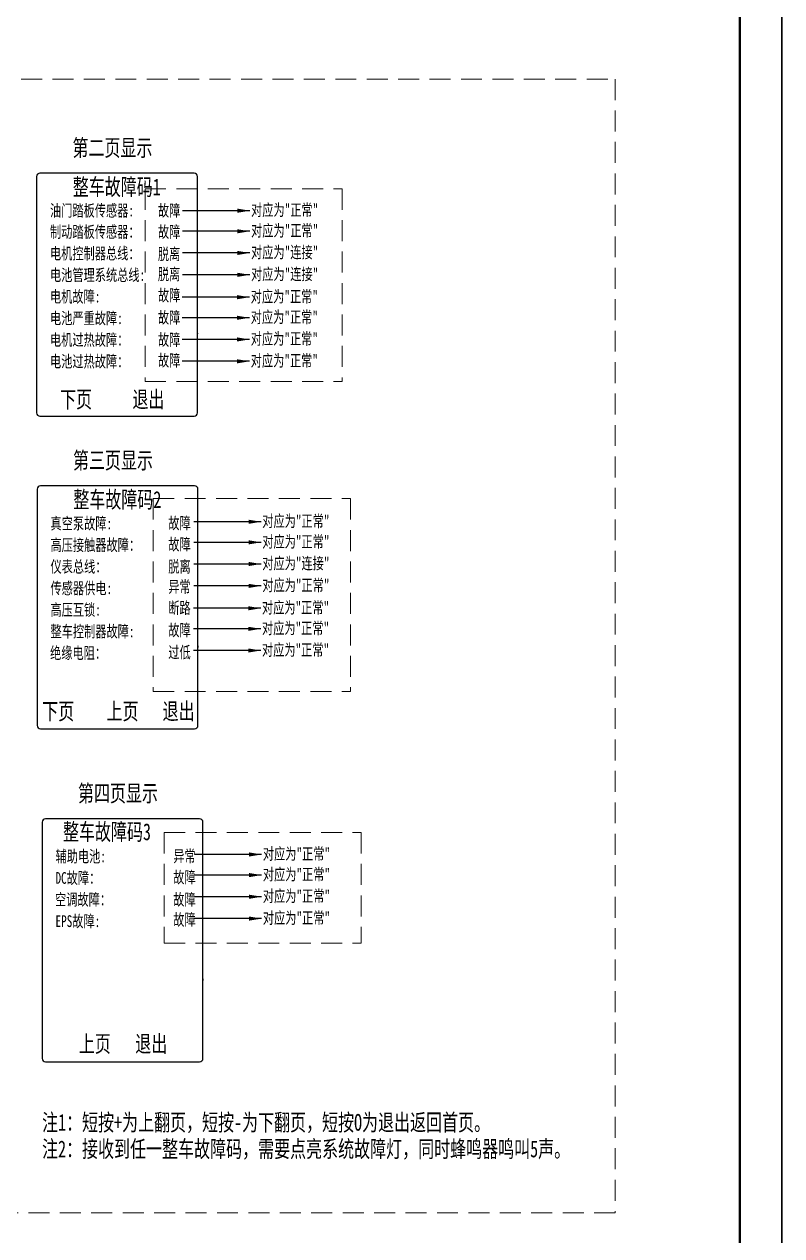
# Model space of a CAD drawing. Header units: millimetres. Extents: x 0 to 1188, y 0 to 840.
# Drawn here: x 1007.2 to 1188, y 254.3 to 543.3 of the extents above; entities that cross this region are included whole.
import ezdxf
from ezdxf.enums import TextEntityAlignment as Align

# ---------------------------------------------------------------- set-up
doc = ezdxf.new("R2010")
doc.units = ezdxf.units.MM
doc.linetypes.add('DASHED', pattern=[0.75, 0.5, -0.25])
for name, color, linetype in [('02粗实线', 7, 'Continuous'), ('07标注', 3, 'Continuous'), ('面膜', 7, 'Continuous')]:
    doc.layers.add(name, color=color, linetype=linetype)
for name, color, linetype, lineweight in [('4虚线层', 6, 'DASHED', 20), ('7标注层', 4, 'Continuous', 20), ('Frame', 7, 'Continuous', 50)]:
    doc.layers.add(name, color=color, linetype=linetype, lineweight=lineweight)
doc.styles.add('HZTXT1', font='', dxfattribs={"width": 0.7, "height": 5})
doc.styles.get("Standard").update_dxf_attribs({"font": ''})
doc.styles.add('TEXT', font='gbeitc.shx', dxfattribs={"bigfont": 'gbcbig.shx'})
doc.styles.get('HZTXT1').set_extended_font_data('楷体_GB2312')
doc.styles.get('Standard').set_extended_font_data('SimSun')
doc.dimstyles.new('TH_GBDIM', dxfattribs={"dimtxt": 3.5, "dimasz": 3, "dimexe": 1.5, "dimexo": 0, "dimgap": 1.5, "dimtad": 1, "dimdec": 1, "dimdsep": 46, "dimtxsty": 'Standard', "dimcen": 2.5, "dimse1": 1, "dimadec": 0, "dimazin": 0, "dimtfac": 0.714286, "dimtdec": 4, "dimtmove": 0, "dimatfit": 3, "dimfxl": 1, "dimtolj": 1, "dimarcsym": 0})

# ---------------------------------------------------------------- blocks, each defined once
blk = doc.blocks.new('内图框')
at = {"layer": 'Frame'}
blk.add_lwpolyline([(25, 10), (1178, 10), (1178, 830), (25, 830)], close=True, dxfattribs=at)
at = {"layer": '07标注', "style": 'TEXT'}
blk.add_attdef('上角图号', text='', height=4, rotation=180, dxfattribs=at).set_placement((50, 826), align=Align.MIDDLE_CENTER)

msp = doc.modelspace()

# ---------------------------------------------------------------- linework, layer by layer
for p, q in [((1048.5452, 469.5717), (1048.4882, 469.1731)), ((1048.672, 395.0245), (1048.615, 394.6259)), ((1049.8672, 315.6167), (1049.8102, 315.2181))]:
    msp.add_line(p, q)
at = {"layer": '02粗实线'}
msp.add_line((1188, 840), (1188, 0), dxfattribs=at)
at = {"layer": '4虚线层', "ltscale": 10}
for p, q in [((983.9534, 530.1702), (1148.22, 530.1702)), ((1148.22, 530.1702), (1148.22, 259.7357)), ((1036.0395, 504.0176), (1036.0395, 458.0357)), ((1036.0395, 504.0176), (1083.1141, 504.0176)), ((1083.1141, 504.0176), (1083.1141, 458.0357)), ((1036.0395, 458.0357), (1083.1141, 458.0357)), ((1038.0006, 430.1143), (1038.0006, 384.1324)), ((1038.0006, 430.1143), (1085.0752, 430.1143)), ((1085.0752, 430.1143), (1085.0752, 384.1324)), ((1038.0006, 384.1324), (1085.0752, 384.1324)), ((1040.579, 350.473), (1040.579, 324.127)), ((1040.579, 350.473), (1087.6536, 350.473)), ((1087.6536, 350.473), (1087.6536, 324.127)), ((1040.579, 324.127), (1087.6536, 324.127)), ((1148.22, 259.7357), (983.9534, 259.7357))]:
    msp.add_line(p, q, dxfattribs=at)
at = {"layer": 'Frame', "color": 0, "lineweight": -3}
msp.add_lwpolyline([(0, 0), (1188, 0), (1188, 840), (0, 840)], close=True, dxfattribs=at)
at = {"layer": '面膜'}
for p, q in [((1010.1682, 506.9191), (1010.1682, 450.5671)), ((1047.7362, 507.7191), (1010.9682, 507.7191)), ((1048.5362, 450.5671), (1048.5362, 506.9191)), ((1010.9682, 449.7671), (1047.7362, 449.7671)), ((1010.295, 432.3719), (1010.295, 376.0199)), ((1047.863, 433.1719), (1011.095, 433.1719)), ((1048.663, 376.0199), (1048.663, 432.3719)), ((1011.095, 375.2199), (1047.863, 375.2199)), ((1011.4902, 352.9641), (1011.4902, 296.6121)), ((1049.0582, 353.7641), (1012.2902, 353.7641)), ((1049.8582, 296.6121), (1049.8582, 352.9641)), ((1012.2902, 295.8121), (1049.0582, 295.8121))]:
    msp.add_line(p, q, dxfattribs=at)
for centre, start, end in [((1010.9682, 506.9191), 90, 180), ((1047.7362, 506.9191), 0, 90), ((1010.9682, 450.5671), 180, 270), ((1047.7362, 450.5671), 270, 0), ((1011.095, 432.3719), 90, 180), ((1047.863, 432.3719), 0, 90), ((1011.095, 376.0199), 180, 270), ((1047.863, 376.0199), 270, 0), ((1012.2902, 352.9641), 90, 180), ((1049.0582, 352.9641), 0, 90), ((1012.2902, 296.6121), 180, 270), ((1049.0582, 296.6121), 270, 0)]:
    msp.add_arc(centre, 0.8, start, end, dxfattribs=at)

# ---------------------------------------------------------------- block references
at = {"layer": '02粗实线', "color": 0}
msp.add_blockref('内图框', (0, 0), dxfattribs=at)

# ---------------------------------------------------------------- texts
at = {"color": 1, "style": 'HZTXT1', "width": 0.7}
for s, height, p in [('整车故障码1', 4, (1018.7904, 502.4497)), ('故障', 2.8, (1039.1137, 497.4276)), ('故障', 2.8, (1039.1137, 492.3523)), ('脱离', 2.8, (1039.1137, 487.0553)), ('脱离', 2.8, (1039.1137, 482.2511)), ('故障', 2.8, (1039.1137, 477.2005)), ('故障', 2.8, (1039.1137, 471.9035)), ('故障', 2.8, (1039.1137, 466.6065)), ('故障', 2.8, (1039.1137, 461.679)), ('下页', 4, (1015.7589, 451.7985)), ('整车故障码2', 4, (1018.9172, 427.9025)), ('故障', 2.8, (1041.5831, 422.8804)), ('故障', 2.8, (1041.5831, 417.8051)), ('脱离', 2.8, (1041.5831, 412.5081)), ('异常', 2.8, (1041.5831, 407.7038)), ('断路', 2.8, (1041.5831, 402.6532)), ('故障', 2.8, (1041.5831, 397.3562)), ('过低', 2.8, (1041.5831, 392.0592)), ('下页', 4, (1011.4956, 377.3965)), ('整车故障码3', 4, (1016.4462, 348.654)), ('异常', 2.8, (1042.7782, 343.4726)), ('故障', 2.8, (1042.7782, 338.3973)), ('故障', 2.8, (1042.7782, 333.1003)), ('故障', 2.8, (1042.7782, 328.2961)), ('上页', 4, (1020.2334, 298.0919))]:
    msp.add_text(s, height=height, dxfattribs=at).set_placement(p)
at = {"color": 7, "style": 'HZTXT1', "width": 0.7}
for s, p in [('油门踏板传感器:        ', (1013.3477, 497.4276)), ('制动踏板传感器：       ', (1013.3477, 492.3523)), ('电机控制器总线：   ', (1013.3477, 487.2013)), ('电池管理系统总线:  ', (1013.3477, 482.0503)), ('电机故障:', (1013.3477, 476.8994)), ('电池严重故障:', (1013.3477, 471.7484)), ('电机过热故障： ', (1013.3477, 466.5974)), ('电池过热故障： ', (1013.3477, 461.4464)), ('真空泵故障:        ', (1013.4745, 422.8047)), ('高压接触器故障：     ', (1013.4745, 417.6537)), ('仪表总线：       ', (1013.4745, 412.5027)), ('传感器供电:    ', (1013.4745, 407.3517)), ('高压互锁:             ', (1013.4639, 402.2008)), ('整车控制器故障:', (1013.4745, 397.0498)), ('绝缘电阻：    ', (1013.3685, 391.8988)), ('辅助电池:       ', (1014.6696, 343.397)), ('DC故障：    ', (1014.6696, 338.246)), ('空调故障：       ', (1014.5531, 333.095)), ('EPS故障:       ', (1014.6696, 327.944))]:
    msp.add_text(s, height=2.8, dxfattribs=at).set_placement(p)
at = {"color": 3, "style": 'HZTXT1', "width": 0.7}
for s, p in [('对应为"正常"', (1061.3414, 497.5611)), ('对应为"正常"', (1061.3414, 492.6519)), ('对应为"连接"', (1061.3414, 487.4842)), ('对应为"连接"', (1061.3414, 482.2694)), ('对应为"正常"', (1061.2618, 476.9302)), ('对应为"正常"', (1061.2618, 472.0209)), ('对应为"正常"', (1061.2618, 466.8533)), ('对应为"正常"', (1061.2618, 461.6385)), ('对应为"正常"', (1064.0215, 423.3704)), ('对应为"正常"', (1064.0215, 418.4611)), ('对应为"连接"', (1064.0215, 413.2935)), ('对应为"正常"', (1064.0215, 408.0787)), ('对应为"正常"', (1063.9419, 402.7394)), ('对应为"正常"', (1063.9419, 397.8302)), ('对应为"正常"', (1063.9419, 392.6626)), ('对应为"正常"', (1064.1553, 344.0165)), ('对应为"正常"', (1064.1553, 339.1073)), ('对应为"正常"', (1064.1553, 333.9396)), ('对应为"正常"', (1064.1553, 328.7248))]:
    msp.add_text(s, height=2.8, dxfattribs=at).set_placement(p)
at = {"style": 'HZTXT1', "width": 0.7}
for s, p in [('     退出', (1023.5081, 451.7985)), ('    上页   退出', (1019.2448, 377.3965)), ('   退出', (1027.9826, 298.0919))]:
    msp.add_text(s, height=4, dxfattribs=at).set_placement(p)
at = {"layer": '7标注层', "style": 'HZTXT1', "width": 0.7}
for s, p in [('第二页显示', (1018.708, 511.7889)), ('第三页显示', (1018.8348, 437.2417)), ('第四页显示', (1020.0299, 357.8339)), ('注1：短按+为上翻页，短按-为下翻页，短按O为退出返回首页。', (1011.4642, 279.3546)), ('注2：接收到任一整车故障码，需要点亮系统故障灯，同时蜂鸣器鸣叫5声。', (1011.4642, 273.0167))]:
    msp.add_text(s, height=4, dxfattribs=at).set_placement(p)

# ---------------------------------------------------------------- leaders
at = {"layer": '7标注层', "ltscale": 10}
for points in [[(1061.0502, 498.7855), (1045.0174, 498.7855)], [(1061.0502, 493.8763), (1045.0174, 493.8763)], [(1061.0502, 488.7087), (1045.0174, 488.7087)], [(1061.0502, 483.4938), (1045.0174, 483.4938)], [(1060.9706, 478.1546), (1044.9377, 478.1546)], [(1060.9706, 473.2454), (1044.9377, 473.2454)], [(1060.9706, 468.0777), (1044.9377, 468.0777)], [(1060.9706, 462.8629), (1044.9377, 462.8629)], [(1063.7304, 424.5948), (1047.6975, 424.5948)], [(1063.7304, 419.6856), (1047.6975, 419.6856)], [(1063.7304, 414.5179), (1047.6975, 414.5179)], [(1063.7304, 409.3031), (1047.6975, 409.3031)], [(1063.6507, 403.9639), (1047.6178, 403.9639)], [(1063.6507, 399.0546), (1047.6178, 399.0546)], [(1063.6507, 393.887), (1047.6178, 393.887)], [(1063.8642, 345.2409), (1047.8313, 345.2409)], [(1063.8642, 340.3317), (1047.8313, 340.3317)], [(1063.8642, 335.1641), (1047.8313, 335.1641)], [(1063.8642, 329.9492), (1047.8313, 329.9492)]]:
    msp.add_leader(points, dimstyle='TH_GBDIM', override={"dimexe": 1, "dimgap": 0.625, "dimtad": 0, "dimdec": 3, "dimadec": 2, "dimazin": 2, "dimtp": 0.1, "dimtfac": 0.5, "dimtdec": 3, "dimtolj": 0}, dxfattribs=at)

doc.saveas('drawing.dxf')
